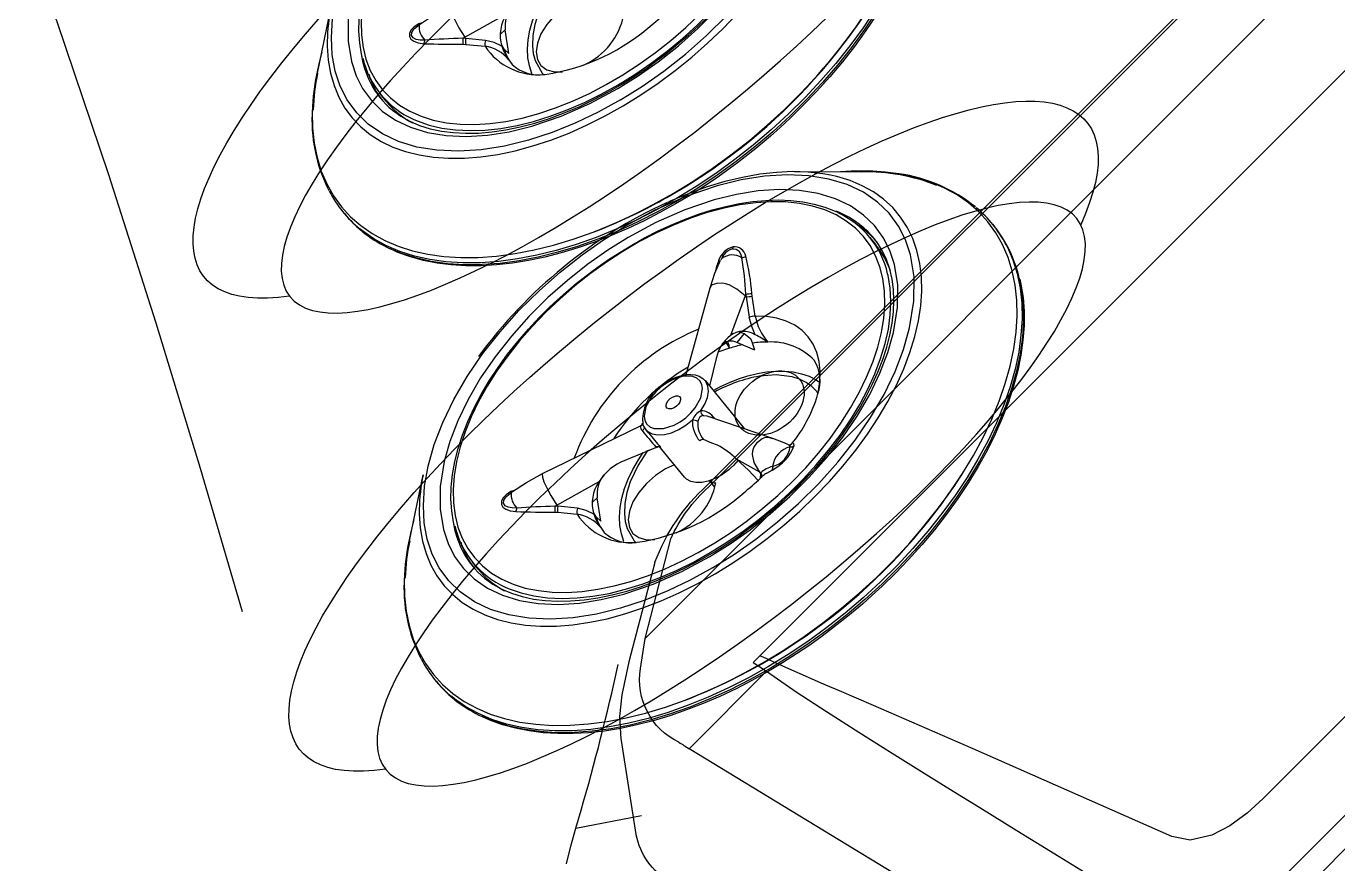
# Model space of a CAD drawing. Extents: x 398 to 509, y 623 to 780.
# Drawn here: x 491.11 to 497.15, y 653.17 to 657.03 of the extents above; entities that cross this region are included whole.
import ezdxf

# ---------------------------------------------------------------- set-up
doc = ezdxf.new("R2010")
doc.units = 0
doc.header["$MEASUREMENT"] = 0
for name, color, linetype in [('1', 4, 'Continuous'), ('2', 3, 'Continuous'), ('BDIM_YELLOW', 2, 'Continuous'), ('Menu', 1, 'Continuous')]:
    doc.layers.add(name, color=color, linetype=linetype)

# ---------------------------------------------------------------- blocks, each defined once
blk = doc.blocks.new('3DR')
at = {"layer": '1', "color": 3, "linetype": 'Continuous'}
for p, q in [((1.0175, -0.2162), (1.2611, -0.4084)), ((-1.4257, -0.4554), (-1.189, -0.2548)), ((0.5068, -0.3235), (0.5249, -0.3163)), ((0.5142, -0.3193), (0.525, -0.3164)), ((0.0435, -0.6451), (0.3818, -0.3962)), ((0.4852, -0.5248), (0.3196, -0.6259)), ((0.486, -0.5314), (0.4394, -0.6141)), ((0.4931, -0.5201), (0.4852, -0.5248)), ((0.486, -0.5314), (0.4852, -0.5248)), ((0.4931, -0.5201), (0.486, -0.5314)), ((0.5097, -0.5462), (0.5166, -0.5352)), ((-0.948, -0.5704), (-0.9207, -0.5701)), ((-0.9045, -0.5708), (-0.9192, -0.5655)), ((-0.7539, -0.5902), (-0.2626, -0.6962)), ((0.4647, -0.6267), (0.5097, -0.5462)), ((-1.2456, -0.6066), (-1.2455, -0.6125)), ((0.28, -0.6699), (0.2264, -0.6515)), ((0.3749, -0.6575), (0.3235, -0.6701)), ((0.3616, -0.6385), (0.3749, -0.6575)), ((-1.258, -0.7519), (-1.2587, -0.7104)), ((-0.2615, -0.6967), (-0.2633, -0.6962)), ((-0.2544, -0.7227), (-0.2544, -0.7248)), ((-0.2537, -0.7151), (-0.2517, -0.7043)), ((-0.2492, -0.6969), (-0.2478, -0.693)), ((0.0999, -0.7186), (0.0998, -0.7164)), ((0.0999, -0.7186), (0.1049, -1.0014)), ((0.3659, -0.7482), (0.3235, -0.6701)), ((0.3659, -0.7482), (0.3782, -0.7168)), ((1.1031, -0.6691), (1.1039, -0.7106)), ((-0.8176, -0.7656), (-0.8079, -0.7738)), ((-0.8079, -0.7738), (-0.744, -0.8355)), ((-0.8014, -0.7437), (-0.7909, -0.7453)), ((-0.7915, -0.752), (-0.8014, -0.7437)), ((-0.7915, -0.752), (-0.7909, -0.7453)), ((-0.7256, -0.8153), (-0.7915, -0.752)), ((-0.7909, -0.7453), (-0.5715, -0.7798)), ((-0.254, -0.7469), (-0.2544, -0.7248)), ((-0.6784, -0.9285), (-0.624, -0.8337)), ((-0.6516, -0.8361), (-0.624, -0.8337)), ((-0.2574, -0.8241), (-0.3168, -0.8054)), ((-0.2494, -1.0076), (-0.2527, -0.8212)), ((-0.2517, -0.8259), (-0.2526, -0.8256)), ((-0.6828, -0.9), (-0.6801, -0.8755)), ((-0.6828, -0.9), (-0.6784, -0.9285)), ((0.0059, -0.8493), (0.1795, -1.1168)), ((-0.6962, -0.9518), (-0.698, -0.9782)), ((1.5849, -0.9708), (1.5851, -0.9819)), ((-1.7294, -1.0399), (-1.7296, -1.0288)), ((0.4663, -1.089), (0.4709, -1.0852)), ((-0.6102, -1.1058), (-0.6075, -1.1078)), ((-0.1685, -1.1309), (-0.1692, -1.0913)), ((0.0365, -1.2038), (-0.0101, -1.091)), ((0.0363, -1.2108), (0.0365, -1.2038)), ((0.0387, -1.2093), (0.0365, -1.2038)), ((0.2314, -1.1931), (0.2307, -1.1933)), ((0.0363, -1.2108), (0.0204, -1.2287)), ((0.0387, -1.2093), (0.0363, -1.2108)), ((0.0587, -1.2279), (0.0874, -1.2315)), ((0.7609, -1.7884), (0.7534, -1.7911)), ((-0.8699, -1.8195), (-0.8775, -1.8171))]:
    blk.add_line(p, q, dxfattribs=at)
at = {"layer": '1', "color": 3, "linetype": 'Continuous', "flags": 128}
for points in [[(-0.4067, -1.4156), (-0.5221, -1.3965), (-0.6339, -1.3714), (-0.7472, -1.3384), (-0.8542, -1.2991), (-0.958, -1.252), (-1.0527, -1.1989), (-1.1393, -1.1392), (-1.2145, -1.0745), (-1.2776, -1.0056), (-1.328, -0.9332), (-1.3644, -0.8595), (-1.3878, -0.784), (-1.3976, -0.7104), (-1.395, -0.6365), (-1.3812, -0.5671), (-1.3565, -0.4985), (-1.3212, -0.4315), (-1.2754, -0.3664), (-1.216, -0.3003), (-1.1458, -0.2376), (-1.0621, -0.1768), (-0.9683, -0.1209), (-0.8632, -0.0697), (-0.7497, -0.025), (-0.6291, 0.0129), (-0.5026, 0.0434), (-0.3744, 0.066), (-0.2431, 0.081), (-0.1155, 0.0882), (0.0125, 0.0882), (0.1324, 0.0816), (0.2506, 0.0687)], [(-0.4067, -1.4156), (-0.2885, -1.4285), (-0.1686, -1.435), (-0.0406, -1.435), (0.087, -1.4278), (0.2182, -1.4129), (0.3465, -1.3903), (0.473, -1.3597), (0.5936, -1.3219), (0.7071, -1.2771), (0.8122, -1.2259), (0.906, -1.1701), (0.9897, -1.1092), (1.0808, -1.0249), (1.1509, -0.9373), (1.2004, -0.8483), (1.2251, -0.7798), (1.2389, -0.7103), (1.2415, -0.6364), (1.2316, -0.5629), (1.2083, -0.4873), (1.1719, -0.4137), (1.1215, -0.3412), (1.0583, -0.2723), (0.9831, -0.2076), (0.8966, -0.1479), (0.8018, -0.0949), (0.6981, -0.0478), (0.554, 0.0032), (0.4037, 0.0419), (0.2506, 0.0687)], [(0.2287, 0.0193), (0.1184, 0.0313), (0.0064, 0.0375), (-0.113, 0.0375), (-0.2321, 0.0308), (-0.3546, 0.0168), (-0.4743, -0.0043), (-0.5924, -0.0328), (-0.705, -0.0682), (-0.8109, -0.1099), (-0.909, -0.1577), (-0.9966, -0.2098), (-1.0747, -0.2667), (-1.1598, -0.3453), (-1.2252, -0.4271), (-1.2714, -0.5102), (-1.2945, -0.5742), (-1.3073, -0.639), (-1.3097, -0.708), (-1.3006, -0.7766), (-1.2788, -0.8471), (-1.2448, -0.9159), (-1.1978, -0.9835), (-1.1388, -1.0478), (-1.0686, -1.1082), (-0.9878, -1.1639), (-0.8994, -1.2134), (-0.8026, -1.2574), (-0.6681, -1.305), (-0.5277, -1.3412), (-0.3848, -1.3662)], [(-1.2183, -0.5241), (-1.2133, -0.5123), (-1.1881, -0.4665), (-1.1577, -0.4218), (-1.1221, -0.3785), (-1.0817, -0.3368), (-1.0365, -0.2968), (-0.9869, -0.2588), (-0.9332, -0.2228), (-0.8755, -0.1892), (-0.8141, -0.1579), (-0.7495, -0.1292), (-0.682, -0.1031), (-0.612, -0.0799), (-0.54, -0.0595), (-0.4666, -0.0422), (-0.3929, -0.028), (-0.321, -0.0169), (-0.2543, -0.0092), (-0.2065, -0.005), (-0.1537, -0.0017), (-0.0899, 0.0004)], [(-0.3848, -1.3662), (-0.2745, -1.3782), (-0.1626, -1.3843), (-0.0431, -1.3843), (0.076, -1.3776), (0.1985, -1.3636), (0.3182, -1.3426), (0.4363, -1.3141), (0.5488, -1.2787), (0.6548, -1.2369), (0.7529, -1.1891), (0.8404, -1.137), (0.9186, -1.0802), (1.0037, -1.0015), (1.0691, -0.9197), (1.1153, -0.8367), (1.1383, -0.7727), (1.1512, -0.7079), (1.1536, -0.6389), (1.1444, -0.5702), (1.1227, -0.4997), (1.0886, -0.431), (1.0416, -0.3634), (0.9827, -0.299), (0.9125, -0.2387), (0.8317, -0.1829), (0.7433, -0.1334), (0.6464, -0.0894), (0.5119, -0.0418), (0.3716, -0.0057), (0.2287, 0.0193)], [(-0.0899, 0.0004), (0, 0), (0.0358, -0.0013), (0.095, -0.0048), (0.1559, -0.0103), (0.2202, -0.0182), (0.2861, -0.0286), (0.3527, -0.0417), (0.4191, -0.0575), (0.4847, -0.0759), (0.5488, -0.0969), (0.6109, -0.1204), (0.6707, -0.1465), (0.7278, -0.1749), (0.7818, -0.2057), (0.8324, -0.2386), (0.8795, -0.2735), (0.9226, -0.3104), (0.9617, -0.3492), (0.9965, -0.3897), (1.0267, -0.4319), (1.0523, -0.4756), (1.0549, -0.4812)], [(1.1382, -0.3317), (1.1146, -0.3052), (1.0658, -0.2571), (1.011, -0.2111), (0.9505, -0.1677), (0.8846, -0.1269), (0.8137, -0.089), (0.7382, -0.0543), (0.6584, -0.0228), (0.5748, 0.0052), (0.4878, 0.0296), (0.4723, 0.0335)], [(0.7262, -0.181), (0.658, -0.1468), (0.5853, -0.1159), (0.5086, -0.0884), (0.4282, -0.0646), (0.3447, -0.0445), (0.2586, -0.0283), (0.1704, -0.016), (0.0806, -0.0078), (-0.0101, -0.0037), (-0.1012, -0.0038), (-0.1922, -0.008), (-0.2824, -0.0162), (-0.3714, -0.0286), (-0.4587, -0.0449), (-0.5435, -0.0651), (-0.6255, -0.089), (-0.7041, -0.1165), (-0.7789, -0.1475), (-0.8493, -0.1817), (-0.915, -0.219), (-0.9755, -0.2591), (-1.0305, -0.3017), (-1.0796, -0.3466), (-1.1225, -0.3935), (-1.159, -0.4422), (-1.1889, -0.4922), (-1.2119, -0.5434), (-1.2279, -0.5954), (-1.2368, -0.6479), (-1.2385, -0.7006), (-1.2331, -0.753), (-1.2206, -0.805), (-1.2011, -0.8562), (-1.1746, -0.9063), (-1.1414, -0.9549), (-1.1016, -1.0018), (-1.0554, -1.0466), (-1.0033, -1.0892), (-0.9455, -1.1292), (-0.8823, -1.1664), (-0.8141, -1.2005), (-0.7415, -1.2314), (-0.6647, -1.2589), (-0.5843, -1.2828), (-0.5008, -1.3029), (-0.4147, -1.3191), (-0.3265, -1.3313), (-0.2368, -1.3395), (-0.1461, -1.3436), (-0.0549, -1.3436), (0.036, -1.3394), (0.1263, -1.3311), (0.2153, -1.3188), (0.3025, -1.3025), (0.3874, -1.2823), (0.4694, -1.2584), (0.548, -1.2308), (0.6227, -1.1998), (0.6932, -1.1656), (0.7589, -1.1284), (0.8194, -1.0883), (0.8744, -1.0457), (0.9235, -1.0008), (0.9664, -0.9539), (1.0029, -0.9052), (1.0328, -0.8551), (1.0557, -0.8039), (1.0717, -0.7519), (1.0806, -0.6994), (1.0824, -0.6468), (1.077, -0.5943), (1.0645, -0.5423), (1.0449, -0.4912), (1.0185, -0.4411), (0.9852, -0.3925), (0.9454, -0.3456), (0.8993, -0.3007), (0.8472, -0.2582), (0.7894, -0.2182), (0.7262, -0.181)], [(-1.3505, -0.3918), (-1.39, -0.4214), (-1.4519, -0.4731), (-1.5079, -0.5269), (-1.5577, -0.5827), (-1.6012, -0.6402), (-1.6382, -0.6991), (-1.6684, -0.7592), (-1.6918, -0.8203), (-1.7083, -0.882), (-1.7178, -0.9441), (-1.7202, -1.0064), (-1.7156, -1.0686), (-1.7039, -1.1303), (-1.6853, -1.1914), (-1.6597, -1.2516), (-1.6274, -1.3106), (-1.5884, -1.3682), (-1.5429, -1.4241), (-1.4911, -1.4781), (-1.4333, -1.53), (-1.3696, -1.5795), (-1.3003, -1.6264), (-1.2258, -1.6706), (-1.1464, -1.7117), (-1.0624, -1.7498), (-0.9741, -1.7845), (-0.882, -1.8157), (-0.7864, -1.8434), (-0.6877, -1.8674), (-0.5864, -1.8875), (-0.4829, -1.9038), (-0.3777, -1.9161), (-0.2711, -1.9244), (-0.1638, -1.9286), (-0.056, -1.9287), (0.0517, -1.9248), (0.1589, -1.9168), (0.2651, -1.9048), (0.3699, -1.8888), (0.4727, -1.8689), (0.5732, -1.8453), (0.671, -1.8178), (0.7655, -1.7868), (0.8565, -1.7524), (0.9435, -1.7146), (1.0261, -1.6736), (1.1041, -1.6297), (1.177, -1.583), (1.2445, -1.5336), (1.3064, -1.4819), (1.3624, -1.4281), (1.4123, -1.3723), (1.4557, -1.3148), (1.4927, -1.2559), (1.5229, -1.1958), (1.5464, -1.1347), (1.5628, -1.073), (1.5723, -1.0109), (1.5747, -0.9486), (1.5701, -0.8864), (1.5585, -0.8247), (1.5398, -0.7636), (1.5143, -0.7034), (1.4819, -0.6444), (1.4429, -0.5868), (1.3974, -0.5309), (1.3456, -0.4769), (1.2878, -0.425), (1.2241, -0.3755), (1.1838, -0.3474)], [(-0.4141, -1.4446), (-0.3188, -1.4555), (-0.2223, -1.4624), (-0.1251, -1.4653), (-0.0275, -1.4641), (0.0697, -1.4588), (0.1662, -1.4495), (0.2614, -1.4362), (0.3549, -1.419), (0.446, -1.398), (0.5345, -1.3733), (0.6198, -1.345), (0.7014, -1.3132), (0.7789, -1.2782), (0.852, -1.24), (0.9203, -1.199), (0.9833, -1.1553), (1.0409, -1.1092), (1.0925, -1.0608), (1.1381, -1.0105), (1.1773, -0.9585), (1.21, -0.905), (1.236, -0.8504), (1.2551, -0.795), (1.2673, -0.739), (1.2725, -0.6827), (1.2706, -0.6264), (1.2617, -0.5704), (1.2458, -0.515), (1.223, -0.4606), (1.1935, -0.4072), (1.1573, -0.3554), (1.1382, -0.3317)], [(0.3819, -0.3961), (0.4402, -0.357), (0.4989, -0.3258)], [(0.494, -0.3286), (0.4938, -0.3284), (0.4938, -0.3283)], [(0.5069, -0.3237), (0.5049, -0.3238), (0.4991, -0.3264)], [(0.5815, -0.3135), (0.5776, -0.3169), (0.5737, -0.3189)], [(0.5737, -0.3189), (0.5861, -0.3298), (0.5907, -0.3443), (0.5888, -0.3606), (0.5826, -0.3777)], [(-1.2999, -0.3674), (-1.3143, -0.3858), (-1.3502, -0.4386), (-1.3796, -0.4927), (-1.4022, -0.5477), (-1.4178, -0.6035), (-1.4265, -0.6597), (-1.4282, -0.716), (-1.4228, -0.7722), (-1.4104, -0.8279), (-1.391, -0.8828), (-1.3648, -0.9368), (-1.3319, -0.9894), (-1.2925, -1.0404), (-1.2467, -1.0896), (-1.1948, -1.1367), (-1.1371, -1.1815), (-1.0739, -1.2236), (-1.0055, -1.2629), (-0.9323, -1.2993), (-0.8546, -1.3324), (-0.7728, -1.3621), (-0.6874, -1.3883), (-0.5989, -1.4109), (-0.5076, -1.4297), (-0.4141, -1.4446)], [(0.4852, -0.5248), (0.4747, -0.4761), (0.4587, -0.44), (0.4493, -0.4262), (0.4392, -0.4149), (0.4183, -0.3992), (0.398, -0.3921), (0.3889, -0.3927), (0.3819, -0.3963)], [(-0.9192, -0.5655), (-0.9453, -0.5632), (-0.9662, -0.5662), (-0.9806, -0.5735), (-0.9894, -0.5848), (-0.9919, -0.5989), (-0.9876, -0.6145), (-0.9761, -0.6326), (-0.9576, -0.6524)], [(-0.9444, -0.6414), (-0.9605, -0.6282), (-0.9732, -0.6145), (-0.9799, -0.6003), (-0.9785, -0.587), (-0.9694, -0.5766), (-0.9539, -0.5708), (-0.948, -0.5704)], [(-0.948, -0.5704), (-0.9345, -0.5695), (-0.9279, -0.5702)], [(-0.9207, -0.5706), (-0.9188, -0.5697), (-0.9185, -0.5699)], [(-0.9176, -0.5698), (-0.9183, -0.5688), (-0.9192, -0.5655)], [(-0.9185, -0.5697), (-0.8365, -0.5761), (-0.7539, -0.5902)], [(-0.754, -0.5903), (-0.7541, -0.5902), (-0.757, -0.5916), (-0.7639, -0.6034), (-0.7714, -0.624), (-0.7752, -0.6377), (-0.7788, -0.6538), (-0.7855, -0.6938), (-0.7909, -0.7453)], [(-0.19, -0.6433), (-0.2226, -0.6721), (-0.2319, -0.6897), (-0.235, -0.7084), (-0.2313, -0.727), (-0.2214, -0.7443), (-0.1877, -0.7719), (-0.1386, -0.7902), (-0.1082, -0.7952), (-0.0759, -0.7965), (-0.0437, -0.794), (-0.0135, -0.788), (0.035, -0.768)], [(0.035, -0.768), (0.0676, -0.7392), (0.0769, -0.7216), (0.08, -0.7029), (0.0763, -0.6843), (0.0664, -0.667), (0.0327, -0.6394), (-0.0164, -0.6211), (-0.0468, -0.6161), (-0.0791, -0.6147), (-0.1113, -0.6172), (-0.1415, -0.6233), (-0.19, -0.6433)], [(-0.0792, -0.6111), (-0.0455, -0.6125), (-0.0321, -0.6141), (-0.0108, -0.6182), (0.0099, -0.6241), (0.0303, -0.6321), (0.0492, -0.6422), (0.066, -0.6543), (0.0801, -0.6684), (0.091, -0.6846), (0.0978, -0.7026), (0.0992, -0.7159)], [(0.2835, -0.6382), (0.2824, -0.6431), (0.28, -0.6699)], [(0.3749, -0.6575), (0.3832, -0.6941), (0.3782, -0.7168)], [(0.4114, -0.6938), (0.4222, -0.6544), (0.4394, -0.6141)], [(0.4709, -1.0852), (0.473, -1.0835), (0.5108, -1.0487), (0.5422, -1.0119), (0.5668, -0.9735), (0.5843, -0.9339), (0.5946, -0.8935), (0.5976, -0.8528), (0.5931, -0.8123), (0.5814, -0.7723), (0.5624, -0.7333), (0.5364, -0.6958), (0.5038, -0.6602), (0.4647, -0.6267)], [(-0.2517, -0.7043), (-0.2515, -0.7032), (-0.2492, -0.6969)], [(-0.05, -0.6891), (-0.0422, -0.6952), (-0.0384, -0.7024), (-0.0391, -0.7101), (-0.044, -0.7172), (-0.0528, -0.723), (-0.0643, -0.7269), (-0.0773, -0.7284), (-0.0904, -0.7273), (-0.1019, -0.7237), (-0.1051, -0.7222), (-0.1128, -0.7161), (-0.1166, -0.7088), (-0.1159, -0.7012), (-0.111, -0.6941), (-0.1022, -0.6882), (-0.0907, -0.6844), (-0.0777, -0.6829), (-0.0647, -0.684), (-0.0531, -0.6875), (-0.05, -0.6891)], [(-0.0657, -1.3776), (0.0241, -1.3741), (0.06, -1.3716), (0.1194, -1.3661), (0.1803, -1.3586), (0.2447, -1.3487), (0.3106, -1.3362), (0.3771, -1.3211), (0.4433, -1.3034), (0.5085, -1.2832), (0.5722, -1.2606), (0.6338, -1.2355), (0.6929, -1.2082), (0.7492, -1.1787), (0.8022, -1.1473), (0.8518, -1.114), (0.8977, -1.079), (0.9397, -1.0425), (0.9776, -1.0045), (1.0112, -0.9653), (1.0404, -0.9248), (1.0651, -0.8832), (1.0851, -0.8405), (1.1003, -0.7966), (1.1104, -0.7515), (1.115, -0.705), (1.1147, -0.6937)], [(-0.002, -0.8134), (0.0312, -0.8013), (0.0592, -0.7854), (0.0806, -0.7664), (0.0943, -0.7452), (0.0998, -0.7229), (0.0999, -0.7186)], [(0.202, -0.6693), (0.1566, -0.7052), (0.1005, -0.7492)], [(1.1153, -0.6944), (1.1153, -0.687), (1.1152, -0.6847)], [(-0.2676, -0.8192), (-0.329, -0.802), (-0.4185, -0.7765)], [(-0.2544, -0.7248), (-0.2528, -0.7375), (-0.2433, -0.7592), (-0.2258, -0.7791), (-0.2012, -0.7962), (-0.1706, -0.8097), (-0.1354, -0.819), (-0.0975, -0.8236), (-0.0586, -0.8232)], [(0.1009, -0.7759), (0.1378, -0.7828), (0.1819, -0.7935), (0.2256, -0.8068), (0.2679, -0.8226), (0.3085, -0.8408), (0.3467, -0.8615), (0.3821, -0.8845), (0.4143, -0.9097), (0.4429, -0.9371), (0.4676, -0.9666), (0.488, -0.998), (0.5038, -1.0312), (0.5092, -1.0486)], [(-1.2617, -0.7979), (-1.2609, -0.8031), (-1.2479, -0.848), (-1.2296, -0.892), (-1.206, -0.9351), (-1.1774, -0.977), (-1.1437, -1.0177), (-1.1053, -1.057), (-1.0621, -1.0948), (-1.0145, -1.1309), (-0.9625, -1.1651), (-0.9065, -1.1972), (-0.8467, -1.2271), (-0.7833, -1.2547), (-0.7169, -1.2797), (-0.6476, -1.302), (-0.576, -1.3216), (-0.5026, -1.3382), (-0.4281, -1.3519), (-0.3537, -1.3626), (-0.2821, -1.3701), (-0.2194, -1.3746), (-0.1707, -1.3768), (-0.1145, -1.3779), (-0.0657, -1.3776)], [(-0.6835, -0.8829), (-0.7003, -0.8485), (-0.7256, -0.8153)], [(-0.6523, -1.0683), (-0.6523, -1.0681), (-0.6398, -1.0328), (-0.6217, -0.9986), (-0.5983, -0.9656), (-0.5698, -0.9344), (-0.5367, -0.9053), (-0.4995, -0.8785), (-0.4586, -0.8543), (-0.4145, -0.8327), (-0.3677, -0.814), (-0.3292, -0.8015)], [(-0.3108, -0.8073), (-0.3832, -0.8318), (-0.4589, -0.8698), (-0.5023, -0.8992), (-0.5403, -0.9324), (-0.5716, -0.9691), (-0.5903, -0.9991), (-0.6037, -1.0299), (-0.6141, -1.0944), (-0.6132, -1.1031)], [(-0.006, -0.8384), (0.0064, -0.8503), (0.0067, -0.8509)], [(-1.2115, -0.894), (-1.2022, -0.9114), (-1.1708, -0.9607), (-1.1329, -1.0084), (-1.0886, -1.0542), (-1.0382, -1.0978), (-0.9821, -1.1389), (-0.9205, -1.1774), (-0.8539, -1.2129), (-0.7826, -1.2452), (-0.707, -1.2742), (-0.6277, -1.2997), (-0.545, -1.3216), (-0.4596, -1.3396), (-0.3718, -1.3537), (-0.2823, -1.3638), (-0.1915, -1.3699), (-0.1001, -1.3719), (-0.0085, -1.3698), (0.0826, -1.3636), (0.1728, -1.3533), (0.2615, -1.3391), (0.3481, -1.3209), (0.4322, -1.2989), (0.5132, -1.2733), (0.5907, -1.2442), (0.6641, -1.2117), (0.7331, -1.1761), (0.7972, -1.1376), (0.856, -1.0964), (0.9092, -1.0527), (0.9565, -1.0069), (0.9976, -0.9591), (1.0322, -0.9097), (1.0601, -0.859), (1.0636, -0.8515)], [(0.4708, -1.0849), (0.4724, -1.0753), (0.4689, -1.0431), (0.4597, -1.0113), (0.4452, -0.9809), (0.4255, -0.9516), (0.3736, -0.8993), (0.3093, -0.8564)], [(-0.2507, -0.934), (-0.2952, -0.9237), (-0.3502, -0.9191), (-0.4059, -0.9222), (-0.459, -0.9326), (-0.5066, -0.95), (-0.5461, -0.9733), (-0.5752, -1.0011), (-0.5923, -1.032), (-0.5966, -1.0642), (-0.5875, -1.0959), (-0.5659, -1.1253), (-0.5357, -1.1485)], [(-0.0401, -0.9862), (-0.0541, -0.962), (-0.074, -0.9264)], [(-0.0081, -1.0991), (-0.0392, -1.1047), (-0.075, -1.1069), (-0.1106, -1.1049), (-0.1446, -1.0988), (-0.1757, -1.0888), (-0.2025, -1.0754), (-0.224, -1.0591), (-0.2393, -1.0406), (-0.2478, -1.0205), (-0.2494, -1.0076)], [(1.5756, -1.0821), (1.5729, -1.0959), (1.5563, -1.158), (1.5328, -1.2194), (1.5023, -1.2799), (1.4652, -1.3392), (1.4214, -1.397), (1.3713, -1.4531), (1.315, -1.5073), (1.2527, -1.5593), (1.1847, -1.6089), (1.1114, -1.6559)], [(1.1114, -1.6559), (1.033, -1.7001), (0.9499, -1.7413), (0.8624, -1.7793), (0.7709, -1.814), (0.6758, -1.8452), (0.5774, -1.8727), (0.4763, -1.8966), (0.3729, -1.9166), (0.2675, -1.9326), (0.1607, -1.9447), (0.0529, -1.9527), (-0.0555, -1.9567), (-0.1639, -1.9565), (-0.2719, -1.9523), (-0.3791, -1.944), (-0.485, -1.9316), (-0.5891, -1.9153), (-0.691, -1.895), (-0.7902, -1.8709), (-0.8864, -1.843), (-0.979, -1.8116), (-1.0678, -1.7767), (-1.1523, -1.7384), (-1.2323, -1.697), (-1.3072, -1.6526), (-1.3768, -1.6054), (-1.4409, -1.5556), (-1.4991, -1.5034), (-1.5512, -1.4491), (-1.597, -1.3929), (-1.6362, -1.3349), (-1.6687, -1.2756), (-1.6944, -1.215), (-1.7132, -1.1536), (-1.7168, -1.1382)], [(-0.0588, -1.1064), (-0.0705, -1.1076), (-0.0822, -1.1068)], [(-0.0101, -1.091), (0.0013, -1.1646), (0.0069, -1.229)], [(0.0365, -1.2038), (0.0437, -1.1533), (0.061, -1.1192), (0.0724, -1.1074), (0.0851, -1.0987), (0.1127, -1.0892), (0.1407, -1.0891), (0.1539, -1.0933), (0.166, -1.1011), (0.1785, -1.1187)], [(0.1798, -1.1174), (0.2085, -1.1655), (0.2186, -1.1852)], [(0.2184, -1.1854), (0.2201, -1.1884), (0.2188, -1.1992)], [(0.2189, -1.185), (0.2246, -1.1911), (0.2321, -1.1925)], [(0.2361, -1.2058), (0.2405, -1.1987), (0.2395, -1.1937), (0.2338, -1.1923), (0.2314, -1.1931)], [(1.5277, -1.242), (1.5025, -1.2909), (1.4654, -1.3502), (1.4216, -1.408), (1.3715, -1.4641), (1.3151, -1.5183), (1.2529, -1.5703), (1.1849, -1.6199), (1.1116, -1.6669), (1.0332, -1.7111), (0.9501, -1.7523), (0.8626, -1.7903), (0.7711, -1.825), (0.6759, -1.8562), (0.5776, -1.8838), (0.4765, -1.9076), (0.3731, -1.9276), (0.2677, -1.9437), (0.1609, -1.9558), (0.0531, -1.9638), (-0.0553, -1.9677), (-0.1637, -1.9676), (-0.2717, -1.9634), (-0.3789, -1.955), (-0.4848, -1.9427), (-0.5889, -1.9263), (-0.6908, -1.906), (-0.79, -1.8819), (-0.8862, -1.8541), (-0.9788, -1.8226), (-1.0676, -1.7877), (-1.1522, -1.7495), (-1.2321, -1.7081), (-1.307, -1.6637), (-1.3767, -1.6165), (-1.4407, -1.5667), (-1.4989, -1.5145), (-1.551, -1.4602), (-1.5968, -1.4039), (-1.636, -1.346), (-1.6634, -1.2971)], [(1.526, -1.2474), (1.5167, -1.2679), (1.4865, -1.3219), (1.4509, -1.3748), (1.4102, -1.4264), (1.3645, -1.4765), (1.314, -1.525), (1.2588, -1.5717), (1.1992, -1.6164), (1.1353, -1.659), (1.0675, -1.6994), (0.9959, -1.7374), (0.9208, -1.773), (0.8425, -1.8059), (0.7613, -1.8361), (0.6775, -1.8636), (0.5916, -1.8881), (0.5039, -1.9097), (0.4152, -1.9281), (0.3263, -1.9435), (0.2391, -1.9556), (0.1539, -1.9647), (0.093, -1.9696), (0.0322, -1.9732), (-0.0553, -1.9761)], [(-0.0553, -1.9761), (-0.1623, -1.9759), (-0.2048, -1.9748), (-0.2753, -1.9714), (-0.3479, -1.9661), (-0.4249, -1.9584), (-0.5043, -1.948), (-0.585, -1.935), (-0.6661, -1.9193), (-0.7469, -1.9008), (-0.8268, -1.8795), (-0.9053, -1.8555), (-0.982, -1.8289), (-1.0564, -1.7996), (-1.1282, -1.7678), (-1.197, -1.7336), (-1.2627, -1.6971), (-1.3249, -1.6583), (-1.3834, -1.6173), (-1.438, -1.5744), (-1.4886, -1.5295), (-1.5348, -1.4827), (-1.5765, -1.4343), (-1.6136, -1.3841), (-1.646, -1.3324), (-1.6613, -1.3025)]]:
    blk.add_lwpolyline(points, dxfattribs=at)
at = {"layer": '1', "color": 3, "linetype": 'Continuous'}
for centre, radius, start, end in [((-0.0609, -2.0908), 2.187, 90.80144, 105.65467), ((-0.0439, -2.0781), 2.1746, 76.34493, 91.25378), ((-0.6487, -0.898), 0.84, 130.03103, 140.82866), ((0.5931, -0.5125), 0.2165, 118.40102, 133.06602), ((0.5437, -0.4016), 0.0959, 66.75862, 123.98811), ((0.6165, -0.2514), 0.1449, 209.20526, 212.05444), ((0.5068, -0.4039), 0.0802, 19.08943, 89.96296), ((0.5464, -0.3736), 0.0611, 63.46914, 110.55858), ((0.5546, -0.3582), 0.0522, 331.35234, 58.8994), ((-0.5717, 0.2483), 1.3131, 324.18381, 331.52766), ((-0.2449, -0.016), 0.9217, 325.71189, 336.51586), ((0.6022, -0.3463), 0.037, 238.01668, 267.24348), ((0.714, -1.1256), 0.902, 30.1728, 52.66235), ((-0.7501, -1.257), 1.0483, 130.12493, 139.47108), ((-0.0602, -1.491), 1.018, 73.88018, 121.62242), ((0.6849, -0.696), 0.4305, 1.51062, 30.4211), ((-0.8103, -0.7336), 0.4616, 150.97745, 168.06031), ((-0.8475, -0.7033), 0.4109, 154.97972, 207.66061), ((0.7022, -0.2125), 0.3853, 235.85921, 240.01986), ((0.6568, -0.2915), 0.2811, 234.38057, 240.07496), ((0.6918, -0.6763), 0.4111, 334.76957, 27.46862), ((0.8713, -1.019), 0.7182, 12.83276, 43.76023), ((-1.0177, -1.0515), 0.7156, 137.70711, 168.75694), ((-0.8611, -0.6299), 0.0841, 135.1733, 187.88815), ((0.7042, -0.7187), 0.4116, 1.15342, 20.05399), ((-0.8684, -0.7194), 0.4018, 168.33514, 191.99795), ((-0.8559, -0.7464), 0.4139, 160.27401, 179.02125), ((-0.9818, -0.6096), 0.0491, 299.45848, 319.63663), ((2.7809, 3.8248), 5.8328, 230.13747, 231.90661), ((-4.5129, -5.7798), 6.256, 53.61133, 55.22092), ((-0.0606, -1.639), 1.0285, 82.33574, 108.97394), ((-0.0934, -0.7941), 0.1836, 85.56197, 148.07698), ((0.3204, -0.8091), 0.1831, 90.22142, 130.25418), ((0.2625, -0.7009), 0.0684, 26.83059, 87.57041), ((0.2063, -0.621), 0.0884, 326.45775, 344.81088), ((0.3141, -0.7293), 0.1035, 20.0506, 86.93109), ((0.6905, -0.745), 0.2549, 152.35157, 182.52733), ((0.3381, -0.848), 0.255, 60.20789, 66.56984), ((-0.2423, -0.7161), 0.0289, 136.63991, 184.57828), ((-0.2673, -0.6785), 0.04, 264.56126, 288.10777), ((9.3705, -0.4298), 9.6459, 181.71402, 182.31307), ((-0.2586, -0.6818), 0.0156, 243.22136, 314.07001), ((-0.2113, -0.7177), 0.0432, 151.39457, 186.05455), ((0.0315, -1.3204), 0.6964, 63.99511, 69.09096), ((0.1247, -1.149), 0.5011, 51.60583, 59.60428), ((-0.182, -0.9629), 0.6515, 18.49357, 24.39512), ((0.6972, -0.7169), 0.4067, 341.08166, 0.88101), ((-0.8453, -0.743), 0.4128, 181.24703, 203.1162), ((-0.7569, -0.7934), 0.0668, 131.84191, 155.4197), ((-0.7504, -0.8002), 0.0633, 130.47541, 155.37921), ((-0.5198, -0.9485), 0.1764, 107.03834, 158.18228), ((-0.5013, -0.9098), 0.1444, 103.88091, 148.20298), ((-0.4897, -1.0187), 0.2524, 73.62293, 108.89755), ((10.5491, -0.487), 10.8062, 181.3783, 181.82756), ((0.2787, -0.9813), 0.2745, 5.16972, 55.07528), ((-0.4543, -0.8604), 0.2907, 175.09147, 237.58006), ((-0.7007, -0.8564), 0.0481, 121.22662, 154.22863), ((-0.8687, -0.9548), 0.1725, 0.98763, 43.72365), ((-0.2706, -0.8396), 0.0207, 22.72923, 81.553), ((0.0451, -0.9128), 0.137, 139.15665, 183.07632), ((0.0359, -0.9215), 0.1101, 135.83582, 182.56812), ((-0.0161, -0.9003), 0.088, 80.77442, 118.82502), ((-0.0868, -0.8599), 0.0463, 19.08261, 52.44759), ((-0.0204, -0.8655), 0.0307, 62.00287, 137.59677), ((0.0144, -0.8288), 0.0225, 136.88443, 205.10279), ((-0.0528, -0.8739), 0.0789, 355.43663, 50.0003), ((-0.0076, -1.4471), 0.6704, 61.7897, 80.67209), ((-0.4693, -0.9578), 0.227, 160.73458, 178.47439), ((-0.4734, -0.9817), 0.2248, 158.6929, 172.34936), ((1.028, -0.9806), 0.5569, 349.4999, 11.99843), ((-1.1726, -1.0191), 0.5571, 169.31205, 192.34792), ((-0.0897, -0.9425), 0.0224, 45.8932, 95.30953), ((0.3763, -0.9358), 0.1768, 301.839, 353.20646), ((-0.5237, -0.9526), 0.1758, 188.42002, 240.9588), ((-0.3362, -1.1277), 0.3282, 6.43662, 25.5504), ((0.9889, -0.9868), 0.5962, 334.66448, 0.47553), ((-1.1369, -1.0249), 0.5927, 181.45384, 207.34285), ((-0.1325, -0.2813), 0.9533, 240.19398, 273.86504), ((-0.3616, -0.8708), 0.3234, 256.39557, 310.28111), ((-0.1261, -1.0829), 0.0436, 191.30154, 232.61017), ((0.0968, -0.5705), 0.6366, 282.12433, 305.34072), ((0.1298, -1.0338), 0.2022, 257.88395, 301.7155), ((0.1739, -1.2955), 0.1062, 65.0224, 134.57713), ((0.1441, -1.1228), 0.1068, 245.24064, 314.35871), ((0.2338, -1.1858), 0.0202, 221.74438, 276.65807), ((-0.083, -0.061), 1.1715, 270.72022, 275.7773), ((0.0183, -1.2134), 0.0182, 302.00143, 8.27251), ((0.02, -1.2116), 0.0189, 298.37951, 7.16295), ((0.0437, -1.3131), 0.0865, 80.00876, 95.77608), ((0.0483, -1.3336), 0.1247, 65.82778, 94.41262), ((0.0822, -1.2142), 0.018, 286.67179, 341.90177), ((-0.1028, 0.7386), 2.6706, 253.307, 288.69796), ((-0.1057, 0.7883), 2.7186, 262.04151, 288.59002), ((-0.1583, 0.5097), 2.4355, 252.82442, 262.35981)]:
    blk.add_arc(centre, radius, start, end, dxfattribs=at)
blk.add_ellipse((0.269, -0.982), major_axis=(-0.1763, -0.0011), ratio=0.7197, dxfattribs=at)
blk = doc.blocks.new('pillow')
at = {"layer": 'BDIM_YELLOW', "linetype": 'Continuous', "lineweight": 25}
for p, q in [((3.9074, 3.2603), (-3.9073, 3.2603)), ((-3.2298, 3.1506), (3.2298, 3.1506)), ((-4.2147, 3.0818), (-4.7706, 0.7988)), ((3.0636, 2.8291), (-3.0635, 2.8291)), ((-5.2272, 0.9128), (-4.9593, 0.5436)), ((-4.7706, 0.7988), (-4.2665, 0.7988)), ((-4.2815, 0.7268), (-4.2665, 0.7988)), ((-4.2382, 0.7268), (-4.2815, 0.7268)), ((4.2382, 0.7268), (-4.2382, 0.7268)), ((-4.8136, 0.4057), (-4.6826, 0.3208)), ((-4.6681, 0.3797), (-4.5556, 0.2965)), ((-4.6818, 0.3203), (-4.2744, 0.0801)), ((4.5556, 0.2965), (-4.5556, 0.2965)), ((-3.8562, 0), (3.8562, 0))]:
    blk.add_line(p, q, dxfattribs=at)
at = {"layer": 'BDIM_YELLOW', "linetype": 'Continuous', "lineweight": 25, "flags": 128}
for points in [[(-4.2665, 0.7988), (-4.2368, 0.9621), (-4.203, 1.1242), (-4.1649, 1.2969), (-4.1277, 1.4603), (-4.0886, 1.629), (-4.0493, 1.7963), (-4.0161, 1.9365), (-3.9698, 2.1315), (-3.9165, 2.3541), (-3.8564, 2.6045), (-3.7895, 2.8825)], [(-3.0635, 2.8291), (-3.1639, 2.8248), (-3.2612, 2.8099), (-3.3511, 2.7814), (-3.4367, 2.7275), (-3.4856, 2.6557)], [(-3.4856, 2.6557), (-3.8457, 1.7236), (-4.0305, 1.2583), (-4.0935, 1.0999), (-4.1188, 1.0364), (-4.1221, 1.0278), (-4.1225, 1.027), (-4.1226, 1.0266), (-4.1227, 1.0264), (-4.123, 1.0257), (-4.2135, 0.7927)], [(-4.2137, 0.7927), (-4.2274, 0.7558), (-4.2382, 0.7268)], [(-4.961, 0.5459), (-4.8912, 0.4683), (-4.813, 0.4053)], [(-4.5556, 0.2965), (-4.3273, 0.162), (-4.1478, 0.0562)], [(3.8562, 0.0105), (-0.4627, 0.0105), (-3.8562, 0.0105)]]:
    blk.add_lwpolyline(points, dxfattribs=at)
at = {"layer": 'BDIM_YELLOW', "linetype": 'Continuous', "lineweight": 25}
for centre, radius, start, end in [((-4.958, 1.0855), 0.3195, 164.89619, 214.04441), ((-4.4834, 0.6385), 0.318, 160.61006, 234.48441), ((-3.9011, 0.8968), 0.8978, 245.37663, 272.86923), ((-3.8941, 0.7216), 0.7122, 249.13221, 273.05469)]:
    blk.add_arc(centre, radius, start, end, dxfattribs=at)
blk.add_ellipse((-5.7953, 2.2122), major_axis=(-0.636, 1.9798), ratio=0.433377, start_param=3.749136, end_param=3.788665, dxfattribs=at)
blk = doc.blocks.new('2018 PRISM')
at = {"layer": '1', "linetype": 'Continuous', "lineweight": 25}
for p, q in [((95.2332, 10.2941), (95.2535, 10.3836)), ((95.0581, 9.6307), (95.3608, 9.6886))]:
    blk.add_line(p, q, dxfattribs=at)
at = {"layer": '1', "linetype": 'Continuous', "lineweight": 25, "flags": 128}
blk.add_lwpolyline([(95.0154, 9.467), (95.0347, 9.5476), (95.0581, 9.6307)], dxfattribs=at)
at = {"layer": '2', "linetype": 'Continuous', "lineweight": 25, "flags": 128}
blk.add_lwpolyline([(92.1005, 14.8357), (92.4003, 14.0739), (92.668, 13.3429), (92.9069, 12.6397), (93.1248, 11.9568), (93.3286, 11.2876), (93.5218, 10.6281)], dxfattribs=at)
at = {"layer": '2', "linetype": 'Continuous', "lineweight": 25}
blk.add_arc((84.374, 12.8045), 11.1455, 343.4551, 346.98275, dxfattribs=at)
at = {"layer": '2', "extrusion": (0, 0, -1)}
for centre in [(95.1585, 13.6117), (95.6, 11.4347)]:
    blk.add_ellipse(centre, major_axis=(-1.8121, -1.4436), ratio=0.299291, start_param=5.811848, end_param=9.953837, dxfattribs=at)
for centre in [(95.332, 13.3456), (95.7734, 11.1686)]:
    blk.add_ellipse(centre, major_axis=(-1.591, -1.2675), ratio=0.28044, dxfattribs=at)
at = {"layer": 'Menu', "xscale": -1, "rotation": 225}
blk.add_blockref('pillow', (98.3883, 13.9347), dxfattribs=at)
at = {"layer": 'Menu', "rotation": 38.22490547570289}
for p in [(94.7075, 14.346), (95.1311, 12.1925)]:
    blk.add_blockref('3DR', p, dxfattribs=at)

msp = doc.modelspace()

# ---------------------------------------------------------------- block references
at = {"layer": '1'}
msp.add_blockref('2018 PRISM', (398.5801, 643.7055), dxfattribs=at)

doc.saveas('drawing.dxf')
